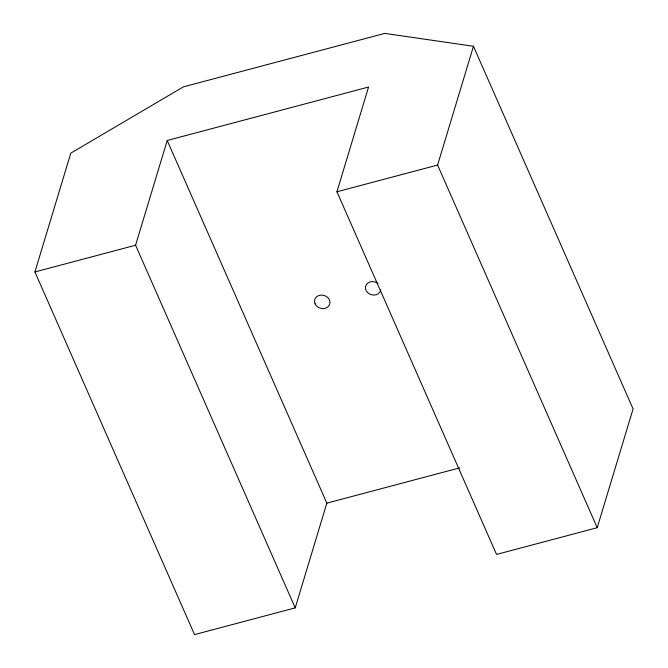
<?xml version="1.0" encoding="UTF-8"?>
<svg xmlns="http://www.w3.org/2000/svg" width="668" height="668" viewBox="0 0 668 668"><rect width="100%" height="100%" fill="white"/><g stroke="black" fill="none" stroke-linecap="round" stroke-linejoin="round"><path stroke-width="1" d="M34.92 271.951L70.783 153.164L183.408 86.848L384.743 33.4L473.462 46.267L633.08 408.925L597.217 527.703L496.549 554.432L336.931 191.774L368.552 87.04L167.209 140.489L135.587 245.223L295.214 607.88L194.538 634.6L34.92 271.951L135.587 245.223M295.214 607.88L326.836 503.138L167.209 140.489M597.217 527.703L437.598 165.054L473.462 46.267M336.931 191.774L437.598 165.054M326.836 503.138L459.718 467.867M380.802 289.92A7.824 6.647 16.8 0 1 370.707 294.521A7.824 6.647 16.8 0 1 366.34 284.601A7.824 6.647 16.8 0 1 377.946 283.441M315.046 303.756A7.824 6.647 16.8 0 0 328.297 306.503A7.824 6.647 16.8 0 0 323.362 295.281A7.824 6.647 16.8 0 0 315.046 303.756"/></g></svg>
